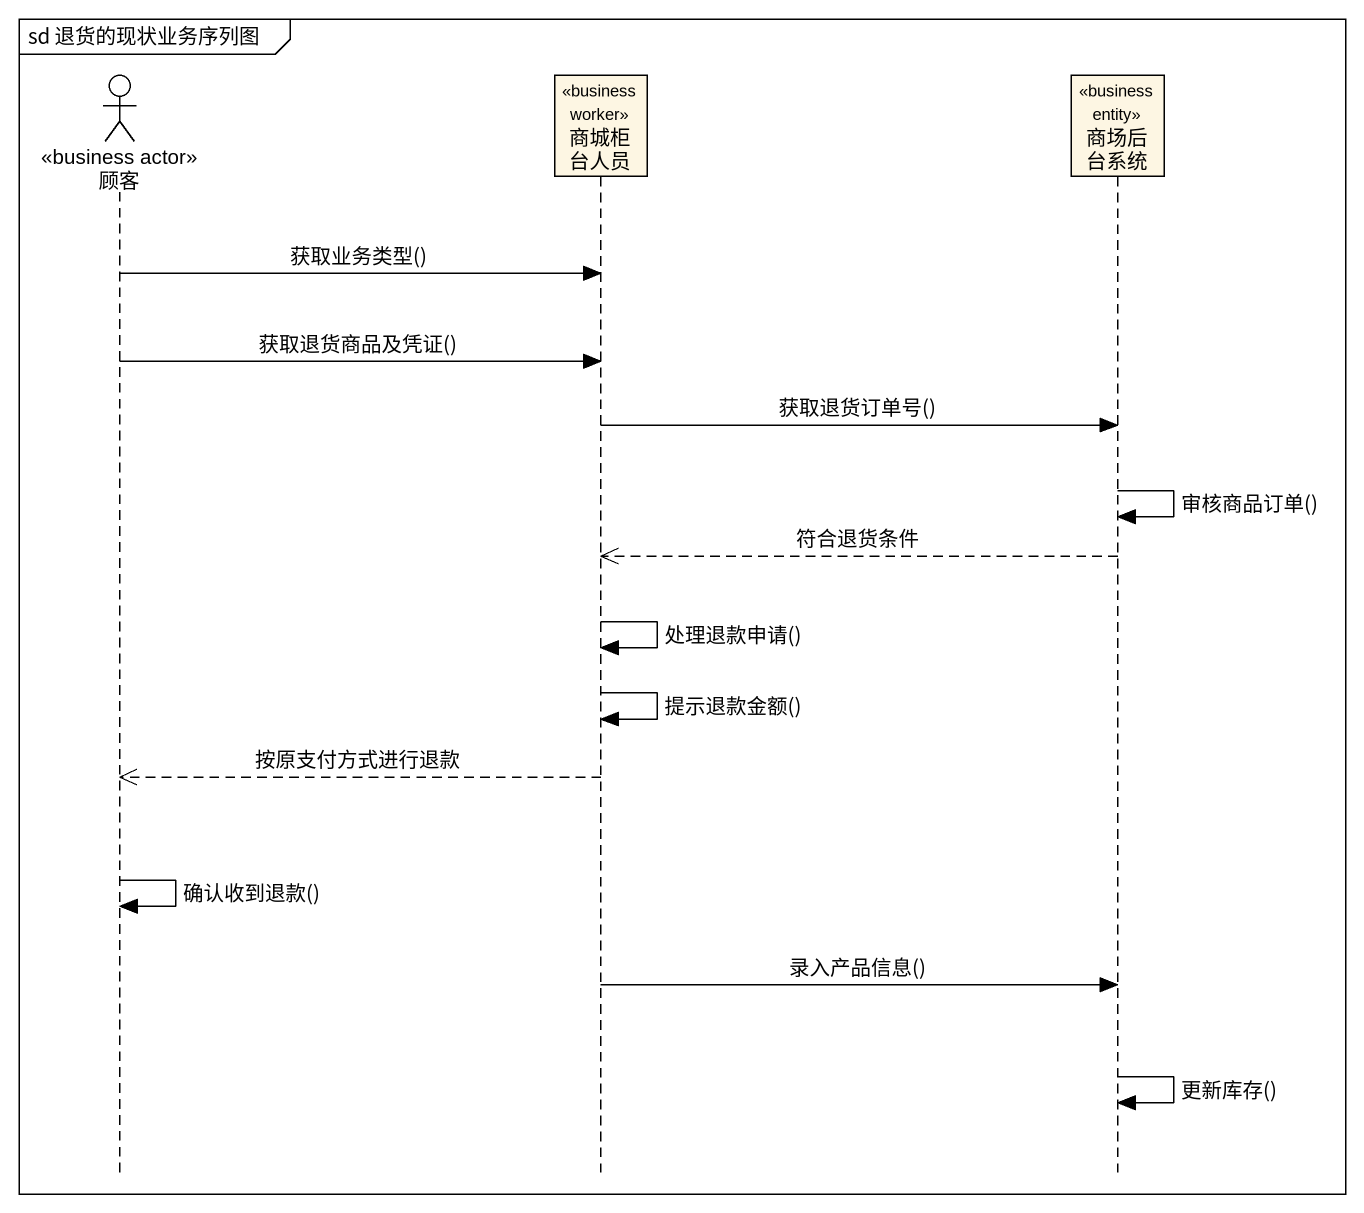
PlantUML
@startuml
mainframe sd 退货的现状业务序列图
hide footbox
actor 顾客 <<business actor>>
participant 商城柜台人员 <<business worker>>
participant 商场后台系统 <<business entity>>

顾客 -> 商城柜台人员 : 获取业务类型()
顾客 -> 商城柜台人员 : 获取退货商品及凭证()
商城柜台人员 -> 商场后台系统 : 获取退货订单号()
商场后台系统 -> 商场后台系统 : 审核商品订单()
商场后台系统 -->> 商城柜台人员 : 符合退货条件
商城柜台人员 -> 商城柜台人员 : 处理退款申请()
商城柜台人员 -> 商城柜台人员 : 提示退款金额()
商城柜台人员 -->> 顾客 : 按原支付方式进行退款
顾客 -> 顾客 : 确认收到退款()
商城柜台人员 -> 商场后台系统 : 录入产品信息()
商场后台系统 -> 商场后台系统 : 更新库存()
@enduml
